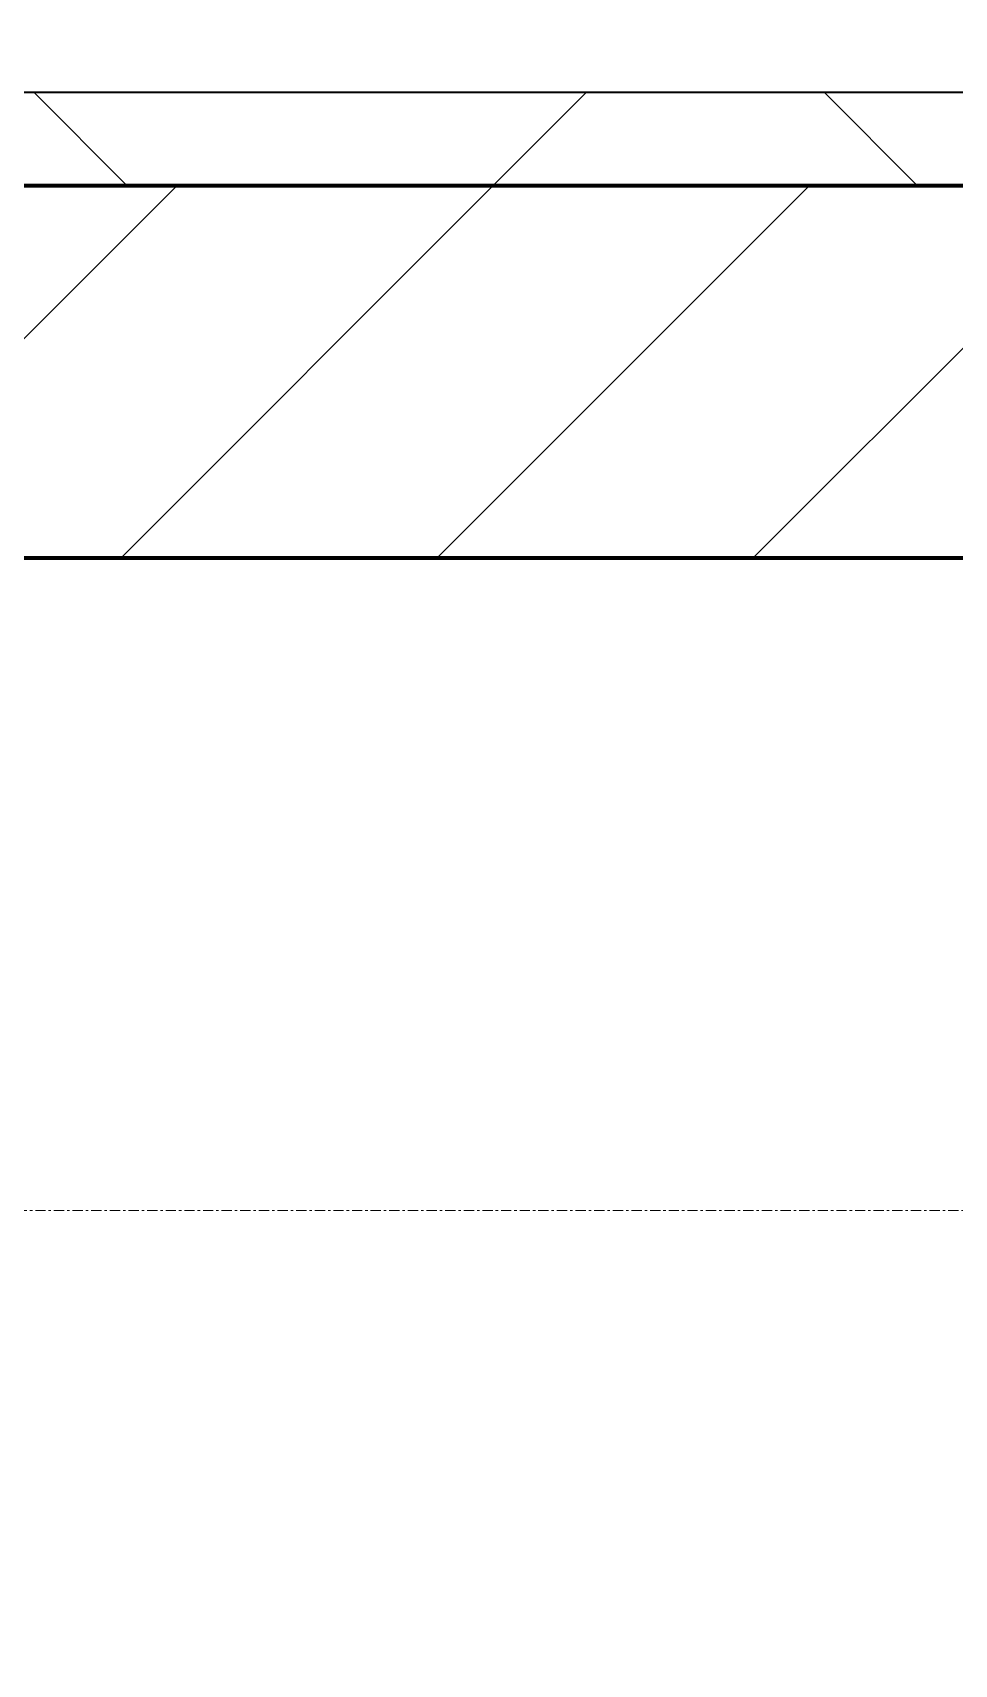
# Model space of a CAD drawing. Header units: millimetres. Extents: x -726012 to -647389, y -20772 to 18805.
# Drawn here: x -687669 to -687174, y 3336 to 4211 of the extents above; entities that cross this region are included whole.
import ezdxf
from ezdxf.xclip import XClip

# ---------------------------------------------------------------- set-up
doc = ezdxf.new("R2010")
doc.units = ezdxf.units.MM
doc.header["$XCLIPFRAME"] = 0
doc.linetypes.add('DPA_Grid _ Level 100', pattern=[10, 5.5, -1.6, 1.3, -1.6])
for name, color, linetype, lineweight in [('A-GLAZ-CURT', 2, 'Continuous', 9), ('A-WALL', 5, 'Continuous', 35), ('A-WALL-FNSH', 2, 'Continuous', 35), ('A-WALL-PATT', 1, 'Continuous', 35), ('S-GRID', 251, 'Continuous', 9)]:
    doc.layers.add(name, color=color, linetype=linetype, lineweight=lineweight)
doc.layers.add('A11_ALU.SOLID SHEET', color=2, linetype='Continuous')

# ---------------------------------------------------------------- blocks, each defined once
blk = doc.blocks.new('PPLS-PP19_Custom Tile Pattern - Custom Tile Pattern-V181-4233-01 ENLARGED MULTI-PURPOSE LEVEL - REFLECTED CEILING PLAN - SHEET 4')
at = {"layer": 'A-GLAZ-CURT'}
for p, q in [((-300, 0), (300, 0)), ((300, 0), (-300, 0)), ((195.99, 0), (213.31, 0)), ((213.31, 0), (195.99, 0)), ((230.06, 0), (300, 0)), ((-300, -50), (300, -50)), ((300, -50), (-300, -50))]:
    blk.add_line(p, q, dxfattribs=at)
for points, knots in [([(-112.43, 0), (-103.99, 0), (-86.45, 0), (-63.44, 0), (-54.4, 0), (-48.53, 0), (-30.79, 0), (-18.03, 0), (8.61, 0), (15.02, 0), (22.91, 0), (31, 0), (39.04, 0), (51.19, 0), (58.74, 0), (61.34, 0), (61.45, 0)], [-4981.921265, -4981.921265, -4981.921265, -4981.921265, -4542.524482, -4008.285538, -3689.699207, -3546.54457, -3315.260113, -2864.387349, -2439.246196, -2084.094819, -1956.422387, -1818.904206, -1645.594513, -1443.202566, -1228.752106, -1120.932285, -1120.932285, -1120.932285, -1120.932285]), ([(31.18, 0), (25.97, 0), (11.99, 0), (-16.92, 0), (-47.42, 0), (-65.77, 0), (-66.37, 0), (-66.38, 0)], [-4496.803627, -4496.803627, -4496.803627, -4496.803627, -4222.080604, -3745.412743, -2981.410125, -2542.574734, -2498.224237, -2498.224237, -2498.224237, -2498.224237]), ([(76.63, 0), (74.8, 0), (67.65, 0), (53.52, 0), (37, 0), (24.07, 0), (12.82, 0), (-2.9, 0), (-20.62, 0), (-32.81, 0), (-44.85, 0), (-51.43, 0), (-51.79, 0)], [-3095.572228, -3095.572228, -3095.572228, -3095.572228, -2950.589685, -2634.532728, -2313.748533, -2106.613311, -1925.670641, -1617.263037, -1290.787923, -1039.307308, -819.71621, -644.910881, -644.910881, -644.910881, -644.910881]), ([(-36.78, 0), (-32.43, 0), (-19.22, 0), (8.83, 0), (43.36, 0), (70.92, 0), (82.12, 0), (83.66, 0)], [-6191.144455, -6191.144455, -6191.144455, -6191.144455, -5862.463379, -5340.621928, -4573.028122, -4094.177415, -3869.465285, -3869.465285, -3869.465285, -3869.465285]), ([(30.82, 0), (29.27, 0), (20.14, 0), (3.54, 0), (-16.58, 0), (-34.76, 0), (-36.04, 0)], [-10462.034656, -10462.034656, -10462.034656, -10462.034656, -10363.088938, -9884.23066, -9424.652049, -9182.880979, -9182.880979, -9182.880979, -9182.880979]), ([(70.61, 0), (66.16, 0), (55.8, 0), (39.61, 0), (24.74, 0), (2.64, 0), (-17.84, 0), (-30.57, 0), (-31.82, 0), (-32, 0)], [-4647.237329, -4647.237329, -4647.237329, -4647.237329, -4326.416877, -4098.545751, -3766.694881, -3333.063701, -2994.501669, -2698.150104, -2614.070998, -2614.070998, -2614.070998, -2614.070998]), ([(-30.52, 0), (-27.11, 0), (-17.83, 0), (5.99, 0), (22.06, 0), (37.44, 0), (45.92, 0), (57.76, 0), (64.47, 0), (72.74, 0), (75.22, 0), (76.03, 0), (76.21, 0)], [-2323.618664, -2323.618664, -2323.618664, -2323.618664, -2142.497158, -1716.209403, -1206.526904, -1089.329421, -901.315459, -753.071572, -495.328968, -421.953223, -334.951786, -290.452333, -290.452333, -290.452333, -290.452333]), ([(-28.57, 0), (-26.93, 0), (-20.29, 0), (-11.45, 0), (2.08, 0), (13.15, 0), (21.06, 0), (24.22, 0), (24.56, 0)], [-5361.429781, -5361.429781, -5361.429781, -5361.429781, -5261.36855, -5050.479954, -4785.90057, -4596.498881, -4445.288762, -4393.128829, -4393.128829, -4393.128829, -4393.128829]), ([(-15.19, 0), (-13.07, 0), (7.48, 0), (42.82, 0), (88.72, 0), (120.63, 0), (138.28, 0), (138.53, 0)], [-461.142613, -461.142613, -461.142613, -461.142613, -429.606584, -390.253598, -346.313304, -291.370682, -290.5735, -290.5735, -290.5735, -290.5735]), ([(-2.63, 0), (-2.47, 0), (-1.22, 0), (4.92, 0), (15.79, 0), (22.16, 0), (24.17, 0)], [-226.825321, -226.825321, -226.825321, -226.825321, -220.269177, -206.416616, -198.214427, -188.257177, -188.257177, -188.257177, -188.257177]), ([(103.09, 0), (101.08, 0), (86.31, 0), (63.34, 0), (35.84, 0), (12, 0), (3.08, 0), (-1.67, 0), (-2.25, 0)], [-375.435014, -375.435014, -375.435014, -375.435014, -369.147452, -330.153101, -307.516438, -285.83788, -246.234814, -234.646884, -234.646884, -234.646884, -234.646884]), ([(24.32, 0), (23.99, 0), (20.79, 0), (15.48, 0), (10.8, 0), (9.63, 0)], [-4346.174808, -4346.174808, -4346.174808, -4346.174808, -4306.476363, -4080.000647, -3772.857994, -3772.857994, -3772.857994, -3772.857994]), ([(18.16, 0), (19.15, 0), (22.05, 0), (23.76, 0), (24.25, 0)], [-5700.113719, -5700.113719, -5700.113719, -5700.113719, -5554.232259, -5473.777004, -5473.777004, -5473.777004, -5473.777004]), ([(92.35, 0), (89.11, 0), (84.29, 0), (74.4, 0), (62.26, 0), (51.85, 0), (43.81, 0), (29.53, 0), (20.67, 0), (18.85, 0), (18.16, 0)], [-7439.813413, -7439.813413, -7439.813413, -7439.813413, -7135.649961, -6924.452779, -6738.82075, -6548.303034, -6314.283804, -6135.05769, -5972.647715, -5832.674503, -5832.674503, -5832.674503, -5832.674503]), ([(27.44, 0), (27.9, 0), (29.54, 0), (38.07, 0), (53.39, 0), (71.67, 0), (84.83, 0), (85.85, 0), (90.54, 0), (92.39, 0)], [-5037.309798, -5037.309798, -5037.309798, -5037.309798, -4887.603822, -4705.298446, -4353.683244, -3960.84581, -3759.045785, -3336.541051, -2942.402161, -2942.402161, -2942.402161, -2942.402161]), ([(27.89, 0), (29.09, 0), (33.4, 0), (48.37, 0), (71.92, 0), (100.57, 0), (116.36, 0), (128.63, 0), (128.95, 0)], [-147.777612, -147.777612, -147.777612, -147.777612, -135.792042, -118.513713, -97.899267, -63.759246, -39.050993, -35.895543, -35.895543, -35.895543, -35.895543]), ([(53.18, 0), (53.06, 0), (52.22, 0), (44.99, 0), (36.46, 0), (30.82, 0)], [-622.740158, -622.740158, -622.740158, -622.740158, -566.066452, -360.610861, 0, 0, 0, 0]), ([(136.44, 0), (121.66, 0), (86.93, 0), (51.16, 0), (31.18, 0)], [-106.750556, -106.750556, -106.750556, -106.750556, -59.610984, 0, 0, 0, 0]), ([(168.37, 0), (167.68, 0), (162.47, 0), (147.02, 0), (109.77, 0), (76.86, 0), (57.82, 0), (46.51, 0), (41.18, 0), (36.02, 0), (35.54, 0), (35.54, 0)], [-543.375029, -543.375029, -543.375029, -543.375029, -530.793311, -458.593899, -401.860199, -357.622665, -341.267687, -334.000314, -326.15566, -319.318397, -317.489778, -317.489778, -317.489778, -317.489778]), ([(36.29, 0), (37.77, 0), (48.82, 0), (64.79, 0), (95.91, 0), (124.45, 0), (132.42, 0), (134.6, 0)], [-314.598523, -314.598523, -314.598523, -314.598523, -305.899624, -287.17622, -249.500363, -194.761443, -152.241002, -152.241002, -152.241002, -152.241002]), ([(61.47, 0), (61.47, 0), (61.21, 0), (54.61, 0), (53.71, 0), (53.56, 0)], [-1113.311073, -1113.311073, -1113.311073, -1113.311073, -1096.402191, -891.204116, -747.28819, -747.28819, -747.28819, -747.28819]), ([(76.22, 0), (75.58, 0), (73.64, 0), (71.05, 0), (70.61, 0)], [-193.634889, -193.634889, -193.634889, -193.634889, -31.537676, 0, 0, 0, 0]), ([(114.39, 0), (114.2, 0), (112.08, 0), (105.42, 0), (96.78, 0), (93.84, 0), (93.08, 0)], [-8148.58938, -8148.58938, -8148.58938, -8148.58938, -8105.191388, -7723.759874, -7531.75727, -7462.392379, -7462.392379, -7462.392379, -7462.392379]), ([(94.4, 0), (94.4, 0), (94.64, 0), (99.11, 0), (108.97, 0), (120.79, 0), (139.94, 0), (163.31, 0), (185.23, 0), (193.62, 0), (194.69, 0), (194.79, 0)], [-2348.345796, -2348.345796, -2348.345796, -2348.345796, -2310.419338, -2233.599744, -2052.234781, -1843.028543, -1530.39897, -1095.004608, -529.74427, -295.064701, -265.121568, -265.121568, -265.121568, -265.121568]), ([(129.02, 0), (129.02, 0), (124.41, 0), (122.35, 0), (114.96, 0), (108.04, 0), (103.09, 0)], [-35.386604, -35.386604, -35.386604, -35.386604, -31.430235, -22.807238, -15.488593, 0, 0, 0, 0]), ([(157.9, 0), (156.77, 0), (151.67, 0), (143.29, 0), (134.04, 0), (126.24, 0), (118.6, 0), (114.23, 0), (111.98, 0), (105.66, 0), (105.23, 0), (105.23, 0)], [-10292.955006, -10292.955006, -10292.955006, -10292.955006, -10098.273015, -9847.788484, -9677.714971, -9567.007022, -9453.21225, -9220.200448, -9012.77275, -8966.157302, -8929.495943, -8929.495943, -8929.495943, -8929.495943]), ([(105.26, 0), (105.52, 0), (111.01, 0), (112.65, 0), (113.59, 0)], [-8920.561005, -8920.561005, -8920.561005, -8920.561005, -8814.835624, -8577.462505, -8577.462505, -8577.462505, -8577.462505]), ([(128.58, 0), (128.8, 0), (130.16, 0), (139.26, 0), (152.67, 0), (161.24, 0), (162.19, 0), (162.75, 0)], [-633.326174, -633.326174, -633.326174, -633.326174, -627.736123, -618.981161, -602.094757, -592.980799, -581.414464, -581.414464, -581.414464, -581.414464]), ([(137.1, 0), (136, 0), (133.64, 0), (129.87, 0), (129.11, 0)], [-670.405967, -670.405967, -670.405967, -670.405967, -651.020627, -640.742133, -640.742133, -640.742133, -640.742133]), ([(193.8, 0), (193.33, 0), (190.11, 0), (183.13, 0), (171, 0), (161.95, 0), (161.28, 0), (158.35, 0), (157.85, 0), (157.77, 0)], [-11665.349007, -11665.349007, -11665.349007, -11665.349007, -11565.880756, -11105.624034, -10839.086983, -10768.332124, -10666.779182, -10580.760289, -10550.278881, -10550.278881, -10550.278881, -10550.278881]), ([(300, 0), (286.53, 0), (254.22, 0), (207.11, 0), (177.41, 0), (159.34, 0), (158.33, 0), (158.3, 0)], [-285.253232, -285.253232, -285.253232, -285.253232, -244.693688, -187.987675, -143.776725, -129.632772, -123.352749, -123.352749, -123.352749, -123.352749]), ([(159.07, 0), (159.13, 0), (160.84, 0), (165.21, 0), (174.15, 0), (185.98, 0), (208.51, 0), (218.96, 0), (228.92, 0)], [-115.643202, -115.643202, -115.643202, -115.643202, -114.681583, -87.660824, -65.295536, -41.623857, -24.459831, -0.890288, -0.890288, -0.890288, -0.890288]), ([(162.75, 0), (165.4, 0), (170.91, 0), (172.61, 0), (172.61, 0)], [-111.264224, -111.264224, -111.264224, -111.264224, -56.742688, -19.085662, -19.085662, -19.085662, -19.085662]), ([(247.1, 0), (246.76, 0), (245.04, 0), (238.34, 0), (226.56, 0), (221.1, 0), (200.27, 0), (182.99, 0), (174.27, 0), (169.67, 0), (168.99, 0)], [-9649.085549, -9649.085549, -9649.085549, -9649.085549, -9581.591397, -9406.094246, -9221.510254, -9016.44624, -8717.832359, -8253.978395, -8152.463617, -8069.855175, -8069.855175, -8069.855175, -8069.855175]), ([(215.22, 0), (214.62, 0), (210.55, 0), (203.98, 0), (187.54, 0), (175.3, 0), (169.49, 0)], [-203.825446, -203.825446, -203.825446, -203.825446, -198.527383, -184.406837, -162.427601, -142.916156, -142.916156, -142.916156, -142.916156]), ([(171.51, 0), (176.48, 0), (193.23, 0), (201.73, 0), (208.81, 0), (213.9, 0), (241.96, 0), (266.73, 0), (281.71, 0), (291.71, 0), (296.52, 0), (297.86, 0), (298.09, 0)], [-7971.819559, -7971.819559, -7971.819559, -7971.819559, -7784.112253, -7606.717214, -7289.299508, -7042.621073, -6582.165592, -6068.460911, -5766.029927, -5566.724884, -5280.360606, -5199.253518, -5199.253518, -5199.253518, -5199.253518]), ([(172.07, 0), (177.66, 0), (187.87, 0), (201.08, 0), (207.47, 0), (213.96, 0), (215.11, 0)], [-255.364076, -255.364076, -255.364076, -255.364076, -237.955587, -223.92608, -215.862851, -208.75215, -208.75215, -208.75215, -208.75215]), ([(229.01, 0), (228.27, 0), (223.55, 0), (219.94, 0), (219.02, 0)], [-11217.926942, -11217.926942, -11217.926942, -11217.926942, -11162.864862, -10856.732305, -10856.732305, -10856.732305, -10856.732305]), ([(219.9, 0), (220.86, 0), (223.47, 0), (226.88, 0), (228.4, 0)], [-10670.940496, -10670.940496, -10670.940496, -10670.940496, -10511.382485, -10392.252783, -10392.252783, -10392.252783, -10392.252783]), ([(229.02, 0), (234.87, 0), (242.96, 0), (246.54, 0), (246.96, 0)], [-10376.319153, -10376.319153, -10376.319153, -10376.319153, -9925.173265, -9834.877357, -9834.877357, -9834.877357, -9834.877357]), ([(300, 0), (288.22, 0), (263.26, 0), (238.68, 0), (229.43, 0)], [-12528.858583, -12528.858583, -12528.858583, -12528.858583, -11905.454923, -11228.315922, -11228.315922, -11228.315922, -11228.315922]), ([(284.76, 0), (284.76, 0), (285.09, 0), (287.47, 0), (293.59, 0), (297.76, 0), (300, 0)], [-4110.630118, -4110.630118, -4110.630118, -4110.630118, -4053.389046, -3959.664717, -3862.421465, -3746.95702, -3746.95702, -3746.95702, -3746.95702]), ([(297.38, 0), (295.84, 0), (291.62, 0), (285.38, 0), (284.87, 0)], [-4803.172655, -4803.172655, -4803.172655, -4803.172655, -4358.271401, -4143.037883, -4143.037883, -4143.037883, -4143.037883])]:
    blk.add_open_spline(points, degree=3, knots=knots, dxfattribs=at)
for points in [[(24.49, 0), (25.23, 0), (25.72, 0), (26.04, 0)], [(24.88, 0), (25.51, 0), (25.88, 0), (26.12, 0)], [(80.35, 0), (79.57, 0), (78.27, 0), (76.63, 0)], [(84.06, 0), (83.48, 0), (82.41, 0), (81.72, 0)], [(92.75, 0), (93.35, 0), (93.9, 0), (94.33, 0)], [(168.74, 0), (168.74, 0), (169.81, 0), (171.51, 0)], [(195.11, 0), (194.91, 0), (194.44, 0), (193.8, 0)]]:
    blk.add_open_spline(points, degree=3, dxfattribs=at)
blk = doc.blocks.new('PPLS-PP19_Custom Tile Pattern - Custom Tile Pattern-V182-4233-01 ENLARGED MULTI-PURPOSE LEVEL - REFLECTED CEILING PLAN - SHEET 4')
at = {"layer": 'A-GLAZ-CURT'}
for p, q in [((-300, 0), (300, 0)), ((300, 0), (-300, 0)), ((-293.07, 0), (-275.75, 0)), ((-275.75, 0), (-293.07, 0)), ((-222.32, 0), (-205, 0)), ((-205, 0), (-222.32, 0)), ((-300, -50), (300, -50)), ((300, -50), (-300, -50))]:
    blk.add_line(p, q, dxfattribs=at)
at = {"layer": 'A-GLAZ-CURT', "flags": 128}
for points in [[(-300, 0), (-291.56, 0), (-283.3, 0), (-275.2, 0), (-267.26, 0), (-259.45, 0), (-251.77, 0), (-244.2, 0), (-236.74, 0), (-229.36, 0), (-222.06, 0), (-214.83, 0), (-207.71, 0), (-200.76, 0), (-194.02, 0), (-187.54, 0), (-181.38, 0), (-175.58, 0), (-170.25, 0), (-165.94, 0)], [(-165.97, 0), (-169.65, 0), (-174.47, 0), (-179.49, 0), (-184.81, 0), (-190.44, 0), (-196.37, 0), (-202.58, 0), (-209.04, 0), (-215.73, 0), (-222.63, 0), (-229.72, 0), (-236.97, 0), (-244.39, 0), (-251.96, 0), (-259.67, 0), (-267.51, 0), (-275.48, 0), (-283.55, 0), (-291.73, 0), (-300, 0)], [(-165.64, 0), (-162.01, 0), (-159.53, 0), (-157.46, 0), (-154.52, 0), (-149.42, 0), (-141.84, 0), (-132.81, 0), (-126.08, 0)], [(-125.17, 0), (-128.55, 0), (-134.16, 0), (-140.03, 0), (-145.5, 0), (-150.63, 0), (-155.53, 0), (-160.27, 0), (-164.95, 0)]]:
    blk.add_lwpolyline(points, dxfattribs=at)
at = {"layer": 'A-GLAZ-CURT'}
for points, knots in [([(-300, 0), (-284.65, 0), (-236.57, 0), (-195.22, 0), (-169.64, 0), (-166.48, 0)], [-5323.127839, -5323.127839, -5323.127839, -5323.127839, -4502.809032, -2700.551212, -2439.766926, -2439.766926, -2439.766926, -2439.766926]), ([(-234.3, 0), (-249.59, 0), (-270.79, 0), (-294.48, 0), (-300, 0)], [-14695.548322, -14695.548322, -14695.548322, -14695.548322, -13729.592194, -13439.944408, -13439.944408, -13439.944408, -13439.944408]), ([(-166.51, 0), (-168.36, 0), (-175.57, 0), (-185.59, 0), (-209.77, 0), (-232.01, 0), (-255.22, 0), (-262.59, 0), (-264.9, 0), (-265.4, 0)], [-2125.15159, -2125.15159, -2125.15159, -2125.15159, -2029.680487, -1755.085331, -1400.429864, -858.079193, -543.655514, -208.940337, 0, 0, 0, 0]), ([(-258.6, 0), (-257.91, 0), (-254.26, 0), (-245.3, 0), (-237.53, 0), (-234.3, 0)], [-5722.54675, -5722.54675, -5722.54675, -5722.54675, -5657.471696, -5413.335975, -5237.161033, -5237.161033, -5237.161033, -5237.161033]), ([(-97.64, 0), (-108.5, 0), (-141.9, 0), (-189.91, 0), (-227.29, 0), (-234.14, 0)], [-18341.861647, -18341.861647, -18341.861647, -18341.861647, -17136.203329, -15131.813646, -14699.061984, -14699.061984, -14699.061984, -14699.061984]), ([(-133.82, 0), (-135.51, 0), (-137.8, 0), (-149.31, 0), (-162.01, 0), (-177.91, 0), (-199.46, 0), (-216.65, 0), (-231.26, 0), (-233.46, 0), (-234, 0)], [-2731.647847, -2731.647847, -2731.647847, -2731.647847, -2418.507304, -2308.929706, -2113.765672, -1763.376603, -1422.553702, -978.033455, -846.069444, -682.911962, -682.911962, -682.911962, -682.911962]), ([(-233.54, 0), (-229.78, 0), (-222.71, 0), (-213.1, 0), (-200.2, 0), (-185.8, 0), (-174.38, 0), (-166.18, 0), (-166.03, 0)], [-5223.264148, -5223.264148, -5223.264148, -5223.264148, -5017.494783, -4832.723979, -4666.091899, -4349.945572, -4000.813434, -3994.260819, -3994.260819, -3994.260819, -3994.260819]), ([(-233.49, 0), (-233.44, 0), (-232.38, 0), (-230.74, 0), (-225.3, 0), (-223.63, 0)], [-455.274641, -455.274641, -455.274641, -455.274641, -440.605512, -119.536984, 0, 0, 0, 0]), ([(-223.63, 0), (-219.39, 0), (-206.17, 0), (-188.58, 0), (-169.02, 0), (-152.12, 0), (-136.84, 0), (-127.33, 0), (-124.19, 0), (-123.43, 0), (-123.28, 0)], [-5463.295695, -5463.295695, -5463.295695, -5463.295695, -5161.076232, -4739.070012, -4465.409639, -4149.119819, -3839.893365, -3647.167523, -3488.92562, -3439.852845, -3439.852845, -3439.852845, -3439.852845]), ([(-165.96, 0), (-148.76, 0), (-128, 0), (-110.8, 0), (-99.5, 0), (-91.46, 0)], [-2425.460849, -2425.460849, -2425.460849, -2425.460849, -1002.059161, -460.363443, 0, 0, 0, 0]), ([(-137.88, 0), (-140.56, 0), (-147.66, 0), (-147.69, 0), (-157.41, 0), (-163.96, 0), (-165.94, 0)], [-3187.727384, -3187.727384, -3187.727384, -3187.727384, -2919.378265, -2477.344047, -2237.412286, -2134.932961, -2134.932961, -2134.932961, -2134.932961]), ([(-152.35, 0), (-151.03, 0), (-147.71, 0), (-143.57, 0), (-138.62, 0)], [-3494.978217, -3494.978217, -3494.978217, -3494.978217, -3371.022232, -3227.460399, -3227.460399, -3227.460399, -3227.460399]), ([(-118.78, 0), (-121.86, 0), (-126.28, 0), (-136.96, 0), (-147.46, 0), (-150.03, 0), (-150.57, 0)], [-5938.474035, -5938.474035, -5938.474035, -5938.474035, -5700.061948, -5508.838257, -5298.784692, -5196.16478, -5196.16478, -5196.16478, -5196.16478]), ([(-150.34, 0), (-150.07, 0), (-147.75, 0), (-142.6, 0), (-127.26, 0), (-110.86, 0), (-102.11, 0), (-98.22, 0)], [-4948.728362, -4948.728362, -4948.728362, -4948.728362, -4883.323924, -4440.880425, -4054.690705, -3793.097032, -3587.828063, -3587.828063, -3587.828063, -3587.828063]), ([(-97.64, 0), (-101.47, 0), (-115.77, 0), (-130.52, 0), (-147.74, 0), (-149.07, 0)], [-7204.600613, -7204.600613, -7204.600613, -7204.600613, -7004.680444, -6449.282163, -6277.220794, -6277.220794, -6277.220794, -6277.220794]), ([(-148.23, 0), (-146.94, 0), (-140.15, 0), (-137.28, 0), (-133.93, 0), (-128.78, 0), (-126.5, 0)], [-6162.058746, -6162.058746, -6162.058746, -6162.058746, -6017.569127, -5560.701257, -5364.112219, -5231.017328, -5231.017328, -5231.017328, -5231.017328]), ([(-97.64, 0), (-99.18, 0), (-108.48, 0), (-122.65, 0), (-139.03, 0), (-146.11, 0), (-146.95, 0)], [-1460.737544, -1460.737544, -1460.737544, -1460.737544, -1374.161226, -945.742622, -741.901385, -489.130243, -489.130243, -489.130243, -489.130243]), ([(-146.69, 0), (-146.59, 0), (-145.49, 0), (-135.69, 0), (-128.29, 0), (-125.15, 0)], [-420.34245, -420.34245, -420.34245, -420.34245, -406.956646, -290.263673, 0, 0, 0, 0]), ([(-127.41, 0), (-131.63, 0), (-133.16, 0), (-134.09, 0), (-134.15, 0)], [-8540.990293, -8540.990293, -8540.990293, -8540.990293, -8266.114998, -8246.473386, -8246.473386, -8246.473386, -8246.473386]), ([(-134.15, 0), (-133.32, 0), (-130.31, 0), (-117.33, 0), (-92.04, 0), (-74.02, 0), (-62.74, 0), (-60.36, 0), (-59.97, 0)], [-7657.439573, -7657.439573, -7657.439573, -7657.439573, -7293.749979, -6839.55839, -6236.997189, -5713.340575, -5140.470607, -5006.787413, -5006.787413, -5006.787413, -5006.787413]), ([(-120.13, 0), (-120.14, 0), (-120.24, 0), (-121.3, 0), (-129.25, 0), (-133.82, 0)], [-2933.992132, -2933.992132, -2933.992132, -2933.992132, -2920.575025, -2840.280255, -2731.647847, -2731.647847, -2731.647847, -2731.647847]), ([(-113.43, 0), (-113.44, 0), (-113.96, 0), (-119.73, 0), (-125.43, 0), (-127.03, 0), (-127.41, 0)], [-328.499627, -328.499627, -328.499627, -328.499627, -282.672656, -98.539552, -24.539552, 0, 0, 0, 0]), ([(-126.5, 0), (-122.44, 0), (-112.5, 0), (-103.26, 0), (-98.5, 0)], [-5231.017328, -5231.017328, -5231.017328, -5231.017328, -4994.692869, -4732.825202, -4732.825202, -4732.825202, -4732.825202]), ([(-125.15, 0), (-124.93, 0), (-121.96, 0), (-113.01, 0), (-98.9, 0), (-85.29, 0), (-71.67, 0), (-65.93, 0), (-65.07, 0)], [-3362.7396, -3362.7396, -3362.7396, -3362.7396, -3342.215224, -3074.362186, -2902.289527, -2605.247022, -2322.099534, -2241.8264, -2241.8264, -2241.8264, -2241.8264]), ([(-122.08, 0), (-122.01, 0), (-121.69, 0), (-121.2, 0), (-120.88, 0)], [-3136.336417, -3136.336417, -3136.336417, -3136.336417, -3110.304437, -3035.164275, -3035.164275, -3035.164275, -3035.164275]), ([(-36.33, 0), (-36.43, 0), (-37.27, 0), (-45.02, 0), (-46.13, 0), (-60.59, 0), (-81.23, 0), (-99.51, 0), (-114.02, 0), (-117.28, 0), (-118.78, 0)], [-1855.773136, -1855.773136, -1855.773136, -1855.773136, -1810.870157, -1672.078046, -1405.135169, -1060.00838, -740.068933, -229.489605, -116.330425, 0, 0, 0, 0]), ([(-117.74, 0), (-117.19, 0), (-114.78, 0), (-113.43, 0), (-113.43, 0)], [-821.249067, -821.249067, -821.249067, -821.249067, -394.672656, -330.879064, -330.879064, -330.879064, -330.879064]), ([(-97.65, 0), (-101.85, 0), (-110.49, 0), (-116.56, 0), (-117.56, 0)], [-1804.003668, -1804.003668, -1804.003668, -1804.003668, -1433.981041, -985.49888, -985.49888, -985.49888, -985.49888]), ([(-115.82, 0), (-114.96, 0), (-110.41, 0), (-96.78, 0), (-71.33, 0), (-42.53, 0), (-12.78, 0), (4.23, 0), (9.64, 0), (10.14, 0), (10.18, 0)], [-5724.064692, -5724.064692, -5724.064692, -5724.064692, -5430.283136, -5103.229623, -4799.173296, -4065.652676, -3589.737505, -3285.047089, -3066.359526, -3044.715262, -3044.715262, -3044.715262, -3044.715262]), ([(-29.31, 0), (-32.97, 0), (-41.25, 0), (-56.24, 0), (-75.59, 0), (-94, 0), (-112.01, 0), (-114.94, 0), (-115.63, 0)], [-2054.714811, -2054.714811, -2054.714811, -2054.714811, -1792.521578, -1466.981642, -1208.454564, -789.402658, -501.969187, -243.577221, -243.577221, -243.577221, -243.577221]), ([(-97.65, 0), (-94.32, 0), (-86.02, 0), (-75.26, 0), (-68.41, 0), (-65.12, 0), (-63.63, 0)], [-3577.758416, -3577.758416, -3577.758416, -3577.758416, -3402.597032, -3144.956779, -3050.982048, -2969.237017, -2969.237017, -2969.237017, -2969.237017]), ([(-97.64, 0), (-94.47, 0), (-81.74, 0), (-63.44, 0), (-54.4, 0), (-48.53, 0), (-30.79, 0), (-18.03, 0), (8.61, 0), (15.02, 0), (22.91, 0), (31, 0), (39.04, 0), (51.19, 0), (58.74, 0), (61.34, 0), (61.45, 0)], [-4717.101061, -4717.101061, -4717.101061, -4717.101061, -4542.524482, -4008.285538, -3689.699207, -3546.54457, -3315.260113, -2864.387349, -2439.246196, -2084.094819, -1956.422387, -1818.904206, -1645.594513, -1443.202566, -1228.752106, -1120.932285, -1120.932285, -1120.932285, -1120.932285]), ([(-36.62, 0), (-36.62, 0), (-40.35, 0), (-44.32, 0), (-58.97, 0), (-80.55, 0), (-93.16, 0), (-97.55, 0)], [-4069.478503, -4069.478503, -4069.478503, -4069.478503, -3858.647035, -3538.256648, -2842.901703, -2193.204658, -1806.747947, -1806.747947, -1806.747947, -1806.747947]), ([(-30.02, 0), (-30.86, 0), (-37.85, 0), (-53.55, 0), (-74.94, 0), (-91.74, 0), (-97.5, 0)], [-8602.117384, -8602.117384, -8602.117384, -8602.117384, -8532.293389, -8073.216054, -7508.296369, -7207.17943, -7207.17943, -7207.17943, -7207.17943]), ([(-72.93, 0), (-75.51, 0), (-82.86, 0), (-91.66, 0), (-96.62, 0)], [-19442.345229, -19442.345229, -19442.345229, -19442.345229, -18935.241197, -18379.559514, -18379.559514, -18379.559514, -18379.559514])]:
    blk.add_open_spline(points, degree=3, knots=knots, dxfattribs=at)
for points in [[(-165.97, 0), (-162.44, 0), (-158.63, 0), (-157.22, 0)], [(-86.16, 0), (-89.73, 0), (-93.35, 0), (-97.08, 0)]]:
    blk.add_open_spline(points, degree=3, dxfattribs=at)
blk = doc.blocks.new('*U885')
at = {"layer": 'A-GLAZ-CURT'}
for name, p in [('PPLS-PP19_Custom Tile Pattern - Custom Tile Pattern-V181-4233-01 ENLARGED MULTI-PURPOSE LEVEL - REFLECTED CEILING PLAN - SHEET 4', (-11400, 11720.41)), ('PPLS-PP19_Custom Tile Pattern - Custom Tile Pattern-V182-4233-01 ENLARGED MULTI-PURPOSE LEVEL - REFLECTED CEILING PLAN - SHEET 4', (-10800, 11720.41))]:
    blk.add_blockref(name, p, dxfattribs=at)
blk = doc.blocks.new('*U1287')
blk.add_lwpolyline([(21173.36, -580), (28210, -580), (28210, -6849.96), (45954.15, -6849.96), (45954.15, 600), (82995.06, 600), (83086.47, 650), (90052, 650), (90392, 990), (103159.16, 990), (103159.16, 4990), (21173.36, 4990), (21173.36, 3485.45), (21203.36, 3485.45), (21203.36, 925.54), (21173.36, 925.54), (21173.36, -580)])
blk = doc.blocks.new('*U1069')
at = {"layer": 'S-GRID', "linetype": 'DPA_Grid _ Level 100'}
blk.add_line((24470.65, 11120.41), (-48391.93, 11120.41), dxfattribs=at)

msp = doc.modelspace()

# ---------------------------------------------------------------- hatches: boundary and pattern name
at = {"layer": 'A-WALL-PATT', "lineweight": 9}
h = msp.add_hatch(dxfattribs=at)
h.set_pattern_fill('FP_3', color=256, style=0, pattern_type=2)
h.set_pattern_definition([(45, (0, 0), (-212.13203, 212.13203), []), (135, (0, 0), (-212.13203, -212.13203), [])])
h.paths.add_polyline_path([(-661708.03, 4129.02), (-661758.03, 4179.02), (-698678.22, 4179.02), (-698678.22, 4129.02), (-663127.46, 4129.02)])
h = msp.add_hatch(dxfattribs=at)
h.set_pattern_fill('FP_2', color=256, style=0, pattern_type=2)
h.set_pattern_definition([(45, (0, 0), (-84.852814, 84.852814), [])])
h.paths.add_polyline_path([(-661508.03, 3929.02), (-661708.03, 4129.02), (-698478.22, 4129.02), (-698478.22, 3929.02), (-661790.87, 3929.02)])

# ---------------------------------------------------------------- linework, layer by layer
at = {"layer": 'A-WALL', "color": 7, "lineweight": 70}
for p, q in [((-698478.22, 4129.02), (-661708.03, 4129.02)), ((-680392.37, 3929.02), (-698478.22, 3929.02))]:
    msp.add_line(p, q, dxfattribs=at)
at = {"layer": 'A-WALL-FNSH', "color": 250}
for p, q in [((-698678.22, 4179.02), (-661758.03, 4179.02)), ((-661708.03, 4129.02), (-698678.22, 4129.02))]:
    msp.add_line(p, q, dxfattribs=at)

# ---------------------------------------------------------------- block references
msp.add_blockref('*U885', (-676282.37, -7541.39))

# ---------------------------------------------------------------- next in the draw order: block references
at = {"layer": 'A11_ALU.SOLID SHEET'}
ref = msp.add_blockref('*U1287', (-744682.37, 3579.02), dxfattribs=at)
XClip(ref).set_block_clipping_path([(22516.8245944298, -23612.0000696909), (92487.8891097467, 7199.9972603897)])

# ---------------------------------------------------------------- next in the draw order: block references
msp.add_blockref('*U1069', (-676282.37, -7541.39))

doc.saveas('drawing.dxf')
